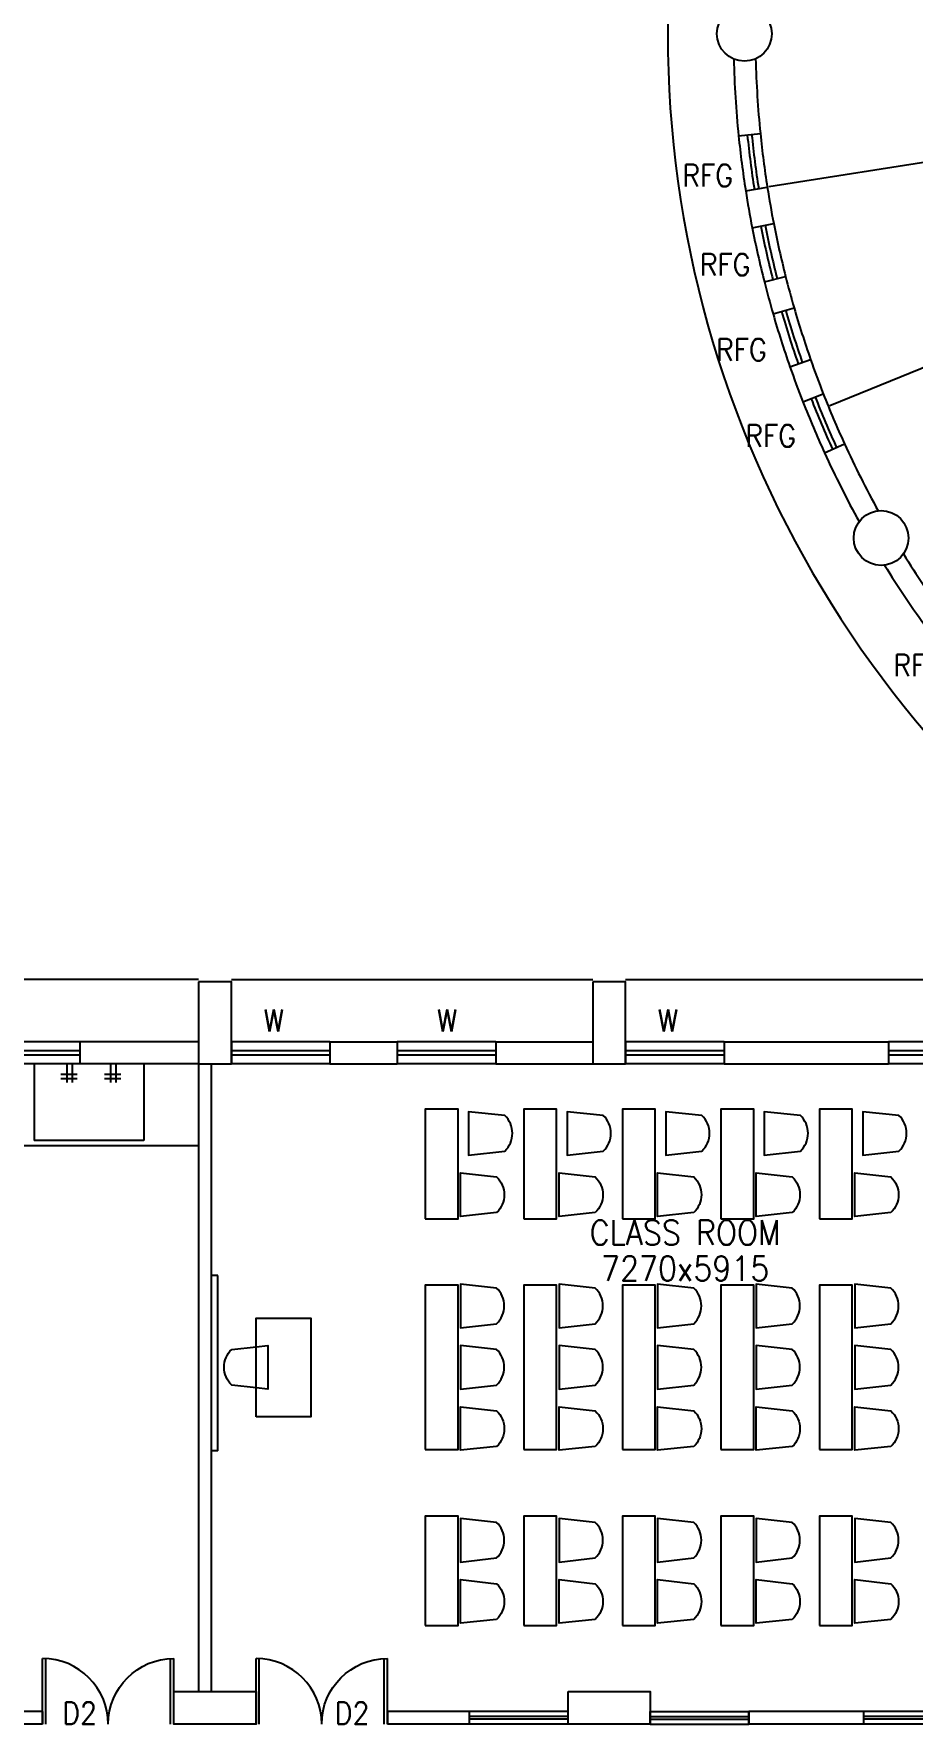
# Model space of a CAD drawing. Extents: x 10161149 to 10263331, y -3696053 to -3547728.
# Drawn here: x 10194502 to 10202533, y -3635863 to -3620428 of the extents above; entities that cross this region are included whole.
import ezdxf
from ezdxf.enums import TextEntityAlignment as Align

# ---------------------------------------------------------------- set-up
doc = ezdxf.new("R2010")
doc.units = 0
doc.header["$MEASUREMENT"] = 0
doc.linetypes.add('DASHED', pattern=[0.75, 0.5, -0.25])
for name, color, linetype in [('25', 6, 'CONTINUOUS'), ('5', 3, 'CONTINUOUS'), ('COL', 2, 'CONTINUOUS'), ('DAS', 1, 'DASHED'), ('DIM', 8, 'CONTINUOUS'), ('dim1', 5, 'CONTINUOUS'), ('DOOR', 31, 'CONTINUOUS'), ('Exi. Walls', 170, 'CONTINUOUS'), ('Toi-Euip', 8, 'CONTINUOUS'), ('TXW', 6, 'CONTINUOUS'), ('Window', 4, 'CONTINUOUS')]:
    doc.layers.add(name, color=color, linetype=linetype)
doc.styles.get("Standard").update_dxf_attribs({"font": 'romans.shx'})

# ---------------------------------------------------------------- blocks, each defined once
blk = doc.blocks.new('DOORP')
at = {"layer": 'DOOR'}
for p, q in [((0, 0), (0, 1)), ((0.05, 0), (0.05, 0.999))]:
    blk.add_line(p, q, dxfattribs=at)
at = {"layer": 'DOOR', "color": 145}
blk.add_arc((0, 0), 1, 0, 90, dxfattribs=at)
blk = doc.blocks.new('WINP')
at = {"layer": 'Window'}
for p, q in [((0, 0), (0, 1)), ((0, 1), (1, 1)), ((1, 0), (1, 1)), ((0, 0.6), (1, 0.6)), ((0, 0.4), (1, 0.4)), ((0, 0), (1, 0))]:
    blk.add_line(p, q, dxfattribs=at)
blk = doc.blocks.new('4')
at = {"layer": 'Toi-Euip'}
for p, q in [((0, 0.5), (1.71, 0.5)), ((0, 0), (1.71, 0)), ((0.97, 0.94), (0.97, -0.53)), ((1.37, 0.94), (1.37, -0.53))]:
    blk.add_line(p, q, dxfattribs=at)

msp = doc.modelspace()

# ---------------------------------------------------------------- linework, layer by layer
at = {"layer": '25'}
for p, q in [((10201214.4, -3621820.7), (10203585.5, -3621449.3)), ((10201770.9, -3623822.9), (10203993.6, -3622917.6)), ((10194506, -3629833), (10194506, -3630533)), ((10195506, -3629833), (10195506, -3630533)), ((10196006, -3630583), (10183471, -3630583)), ((10195506, -3630533), (10194506, -3630533)), ((10196181, -3631766.4), (10196121, -3631766.4)), ((10196181, -3633366.4), (10196181, -3631766.4)), ((10196181, -3633366.4), (10196121, -3633366.4))]:
    msp.add_line(p, q, dxfattribs=at)
for points in [[(10198076.6, -3631248), (10198376.6, -3631248), (10198376.6, -3630248), (10198076.6, -3630248)], [(10198976.6, -3631248), (10199276.6, -3631248), (10199276.6, -3630248), (10198976.6, -3630248)], [(10199876.6, -3631248), (10200176.6, -3631248), (10200176.6, -3630248), (10199876.6, -3630248)], [(10200776.6, -3631248), (10201076.6, -3631248), (10201076.6, -3630248), (10200776.6, -3630248)], [(10201676.6, -3631248), (10201976.6, -3631248), (10201976.6, -3630248), (10201676.6, -3630248)], [(10198076.6, -3633355.5), (10198376.6, -3633355.5), (10198376.6, -3631855.5), (10198076.6, -3631855.5)], [(10198976.6, -3633355.5), (10199276.6, -3633355.5), (10199276.6, -3631855.5), (10198976.6, -3631855.5)], [(10199876.6, -3633355.5), (10200176.6, -3633355.5), (10200176.6, -3631855.5), (10199876.6, -3631855.5)], [(10200776.6, -3633355.5), (10201076.6, -3633355.5), (10201076.6, -3631855.5), (10200776.6, -3631855.5)], [(10201676.6, -3633355.5), (10201976.6, -3633355.5), (10201976.6, -3631855.5), (10201676.6, -3631855.5)], [(10196531.1, -3633055.5), (10196531.1, -3632155.5), (10197031.1, -3632155.5), (10197031.1, -3633055.5)], [(10198076.6, -3634963), (10198376.6, -3634963), (10198376.6, -3633963), (10198076.6, -3633963)], [(10198976.6, -3634963), (10199276.6, -3634963), (10199276.6, -3633963), (10198976.6, -3633963)], [(10199876.6, -3634963), (10200176.6, -3634963), (10200176.6, -3633963), (10199876.6, -3633963)], [(10200776.6, -3634963), (10201076.6, -3634963), (10201076.6, -3633963), (10200776.6, -3633963)], [(10201676.6, -3634963), (10201976.6, -3634963), (10201976.6, -3633963), (10201676.6, -3633963)]]:
    msp.add_lwpolyline(points, close=True, dxfattribs=at)
msp.add_lwpolyline([(10196531.1, -3632792.1), (10196309.2, -3632766.7, -0.4301363), (10196309.2, -3632441.2)], format="xyb", dxfattribs=at)
msp.add_lwpolyline([(10196309.2, -3632441.2), (10196531.1, -3632417.8)], dxfattribs=at)
for radius, start, end in [(9215, 185.80117, 188.94568), (9135, 185.80117, 188.94568), (9095, 185.80117, 188.94568), (9015, 185.80117, 188.94568), (9215, 191.08006, 194.22649), (9135, 191.08006, 194.22649), (9095, 191.08006, 194.22649), (9015, 191.08006, 194.22649), (9215, 196.11221, 199.25864), (9135, 196.11221, 199.25864), (9095, 196.11221, 199.25864), (9015, 196.11221, 199.25864), (9215, 201.39301, 204.53753), (9135, 201.39301, 204.53753), (9095, 201.39301, 204.53753), (9015, 201.39301, 204.53753)]:
    msp.add_arc((10210106, -3620428), radius, start, end, dxfattribs=at)
at = {"layer": 'COL', "color": 2}
for points in [[(10196006, -3629083), (10196006, -3629833), (10196306, -3629833), (10196306, -3629083)], [(10199606, -3629083), (10199606, -3629833), (10199906, -3629833), (10199906, -3629083)], [(10195781, -3635563), (10196531, -3635563), (10196531, -3635863), (10195781, -3635863)], [(10199381, -3635563), (10200131, -3635563), (10200131, -3635863), (10199381, -3635863)]]:
    msp.add_lwpolyline(points, close=True, dxfattribs=at)
for centre in [(10200991, -3620428), (10202239.3, -3625032)]:
    msp.add_circle(centre, 250, dxfattribs=at)
at = {"layer": 'DAS', "linetype": 'Continuous'}
for p, q in [((10196006, -3629063), (10192706, -3629063)), ((10196306, -3629063), (10199606, -3629063)), ((10199906, -3629063), (10203206, -3629063))]:
    msp.add_line(p, q, dxfattribs=at)
msp.add_lwpolyline([(10196531.1, -3632417.8), (10196639.2, -3632406.4), (10196639.2, -3632804.5), (10196531.1, -3632792.1, -0.4329333)], format="xyb", dxfattribs=at)
msp.add_arc((10210106, -3620428), 9815, 117.89013, 242.10987, dxfattribs=at)
at = {"layer": 'dim1'}
for points in [[(10198802.7, -3630304.9), (10198472.7, -3630270.1), (10198472.7, -3630668.2), (10198802.7, -3630630.3, 0.4301363)], [(10199702.7, -3630304.9), (10199372.7, -3630270.1), (10199372.7, -3630668.2), (10199702.7, -3630630.3, 0.4301363)], [(10200602.7, -3630304.9), (10200272.7, -3630270.1), (10200272.7, -3630668.2), (10200602.7, -3630630.3, 0.4301363)], [(10201502.7, -3630304.9), (10201172.7, -3630270.1), (10201172.7, -3630668.2), (10201502.7, -3630630.3, 0.4301363)], [(10202402.7, -3630304.9), (10202072.7, -3630270.1), (10202072.7, -3630668.2), (10202402.7, -3630630.3, 0.4301363)], [(10198728.8, -3631191.1), (10198398.8, -3631225.9), (10198398.8, -3630827.8), (10198728.8, -3630865.6, -0.4301363)], [(10199628.8, -3631191.1), (10199298.8, -3631225.9), (10199298.8, -3630827.8), (10199628.8, -3630865.6, -0.4301363)], [(10200528.8, -3631191.1), (10200198.8, -3631225.9), (10200198.8, -3630827.8), (10200528.8, -3630865.6, -0.4301363)], [(10201428.8, -3631191.1), (10201098.8, -3631225.9), (10201098.8, -3630827.8), (10201428.8, -3630865.6, -0.4301363)], [(10202328.8, -3631191.1), (10201998.8, -3631225.9), (10201998.8, -3630827.8), (10202328.8, -3630865.6, -0.4301363)], [(10198728.8, -3631880.5), (10198398.8, -3631845.7), (10198398.8, -3632243.8), (10198728.8, -3632205.9, 0.4301363)], [(10199628.8, -3631880.5), (10199298.8, -3631845.7), (10199298.8, -3632243.8), (10199628.8, -3632205.9, 0.4301363)], [(10200528.8, -3631880.5), (10200198.8, -3631845.7), (10200198.8, -3632243.8), (10200528.8, -3632205.9, 0.4301363)], [(10201428.8, -3631880.5), (10201098.8, -3631845.7), (10201098.8, -3632243.8), (10201428.8, -3632205.9, 0.4301363)], [(10202328.8, -3631880.5), (10201998.8, -3631845.7), (10201998.8, -3632243.8), (10202328.8, -3632205.9, 0.4301363)], [(10198728.8, -3632441.2), (10198398.8, -3632406.4), (10198398.8, -3632804.5), (10198728.8, -3632766.7, 0.4301363)], [(10199628.8, -3632441.2), (10199298.8, -3632406.4), (10199298.8, -3632804.5), (10199628.8, -3632766.7, 0.4301363)], [(10200528.8, -3632441.2), (10200198.8, -3632406.4), (10200198.8, -3632804.5), (10200528.8, -3632766.7, 0.4301363)], [(10201428.8, -3632441.2), (10201098.8, -3632406.4), (10201098.8, -3632804.5), (10201428.8, -3632766.7, 0.4301363)], [(10202328.8, -3632441.2), (10201998.8, -3632406.4), (10201998.8, -3632804.5), (10202328.8, -3632766.7, 0.4301363)], [(10198728.8, -3633327.4), (10198398.8, -3633362.2), (10198398.8, -3632964.1), (10198728.8, -3633001.9, -0.4301363)], [(10199628.8, -3633327.4), (10199298.8, -3633362.2), (10199298.8, -3632964.1), (10199628.8, -3633001.9, -0.4301363)], [(10200528.8, -3633327.4), (10200198.8, -3633362.2), (10200198.8, -3632964.1), (10200528.8, -3633001.9, -0.4301363)], [(10201428.8, -3633327.4), (10201098.8, -3633362.2), (10201098.8, -3632964.1), (10201428.8, -3633001.9, -0.4301363)], [(10202328.8, -3633327.4), (10201998.8, -3633362.2), (10201998.8, -3632964.1), (10202328.8, -3633001.9, -0.4301363)], [(10198728.8, -3634019.9), (10198398.8, -3633985.1), (10198398.8, -3634383.2), (10198728.8, -3634345.3, 0.4301363)], [(10199628.8, -3634019.9), (10199298.8, -3633985.1), (10199298.8, -3634383.2), (10199628.8, -3634345.3, 0.4301363)], [(10200528.8, -3634019.9), (10200198.8, -3633985.1), (10200198.8, -3634383.2), (10200528.8, -3634345.3, 0.4301363)], [(10201428.8, -3634019.9), (10201098.8, -3633985.1), (10201098.8, -3634383.2), (10201428.8, -3634345.3, 0.4301363)], [(10202328.8, -3634019.9), (10201998.8, -3633985.1), (10201998.8, -3634383.2), (10202328.8, -3634345.3, 0.4301363)], [(10198728.8, -3634906.1), (10198398.8, -3634940.9), (10198398.8, -3634542.8), (10198728.8, -3634580.6, -0.4301363)], [(10199628.8, -3634906.1), (10199298.8, -3634940.9), (10199298.8, -3634542.8), (10199628.8, -3634580.6, -0.4301363)], [(10200528.8, -3634906.1), (10200198.8, -3634940.9), (10200198.8, -3634542.8), (10200528.8, -3634580.6, -0.4301363)], [(10201428.8, -3634906.1), (10201098.8, -3634940.9), (10201098.8, -3634542.8), (10201428.8, -3634580.6, -0.4301363)], [(10202328.8, -3634906.1), (10201998.8, -3634940.9), (10201998.8, -3634542.8), (10202328.8, -3634580.6, -0.4301363)]]:
    msp.add_lwpolyline(points, format="xyb", close=True, dxfattribs=at)
at = {"layer": 'Exi. Walls'}
for p, q in [((10200938.2, -3621359.4), (10201137.2, -3621339.2)), ((10201003.1, -3621860.9), (10201200.7, -3621829.8)), ((10201062.8, -3622198.9), (10201259, -3622160.5)), ((10201173.6, -3622692.6), (10201367.5, -3622643.4)), ((10201253, -3622985.3), (10201445.1, -3622929.8)), ((10201406.7, -3623467.4), (10201595.5, -3623401.4)), ((10201525.9, -3623789.3), (10201712.1, -3623716.3)), ((10201723.2, -3624254.9), (10201905.1, -3624171.8)), ((10196006, -3629633), (10194921, -3629633)), ((10197206, -3629633), (10197821, -3629633)), ((10198721, -3629633), (10199606, -3629633)), ((10200806, -3629633), (10202306, -3629633)), ((10196006, -3629833), (10194921, -3629833)), ((10196006, -3629833), (10196006, -3635563)), ((10196121, -3629833), (10196121, -3635563)), ((10197206, -3629833), (10197821, -3629833)), ((10198721, -3629833), (10199606, -3629833)), ((10200806, -3629833), (10202306, -3629833)), ((10194581, -3635748), (10193831, -3635748)), ((10194581, -3635863), (10193831, -3635863)), ((10194581, -3635748), (10194581, -3635863)), ((10194581, -3635863), (10194581, -3635748)), ((10198481, -3635748), (10197731, -3635748)), ((10197731, -3635748), (10197731, -3635863)), ((10197731, -3635863), (10197731, -3635748)), ((10198481, -3635863), (10197731, -3635863)), ((10202081, -3635748), (10201031, -3635748)), ((10201031, -3635863), (10201031, -3635748)), ((10201031, -3635748), (10201031, -3635863)), ((10202081, -3635863), (10201031, -3635863))]:
    msp.add_line(p, q, dxfattribs=at)
for radius, start, end in [(9215, 181.43248, 185.80117), (9015, 181.44828, 185.80117), (9215, 188.94568, 191.08006), (9015, 188.94568, 191.08006), (9215, 194.22649, 196.11221), (9015, 194.22649, 196.11221), (9215, 199.25864, 201.39301), (9015, 199.25864, 201.39301), (9215, 204.53753, 208.90622), (9015, 204.53753, 208.89042), (9015, 211.78698, 216.13986), (9215, 211.77117, 216.13986)]:
    msp.add_arc((10210106, -3620428), radius, start, end, dxfattribs=at)

# ---------------------------------------------------------------- block references
at = {"layer": '5'}
for name, p, xscale, yscale, zscale in [('DOORP', (10194581, -3635863), 600, 600, 600.0000000000084), ('DOORP', (10195781, -3635863), -600, 600, 600.0000000000084), ('DOORP', (10195781, -3635863), -600, 600, 600.0000000000084), ('DOORP', (10196531, -3635863), 600, 600, 600.0000000000084), ('DOORP', (10196531, -3635863), 600, 600, 600.0000000000084), ('DOORP', (10197731, -3635863), -600, 600, 600.0000000000084), ('WINP', (10199381, -3635863), -900, 115, 900.0000000000124), ('WINP', (10200131, -3635863), 900, 115, 900.0000000000124), ('WINP', (10202981, -3635863), -900, 115, 900.0000000000124)]:
    msp.add_blockref(name, p, dxfattribs=dict(at, xscale=xscale, yscale=yscale, zscale=zscale))
at = {"layer": 'DIM', "xscale": 900, "yscale": 200, "zscale": 900.0000000000124, "rotation": 180}
for p in [(10194921, -3629633), (10197206, -3629633), (10198721, -3629633), (10200806, -3629633), (10203206, -3629633)]:
    msp.add_blockref('WINP', p, dxfattribs=at)
at = {"layer": 'dim1', "xscale": 100, "yscale": 100, "zscale": 100.0000000000014, "rotation": 270}
for p in [(10194802.2, -3629833), (10195201.3, -3629833)]:
    msp.add_blockref('4', p, dxfattribs=at)

# ---------------------------------------------------------------- texts
at = {"layer": 'TXW', "width": 0.9}
for s, p in [('RFG', (10200425, -3621822.3)), ('RFG', (10200584.4, -3622636.3)), ('RFG', (10200732.9, -3623412.9)), ('RFG', (10201000, -3624199.4)), ('RFG', (10202352, -3626294.7)), ('W', (10196601.1, -3629536.9)), ('W', (10198184.3, -3629536.9)), ('W', (10200201.1, -3629536.9)), ('D2', (10194761.9, -3635861.7)), ('D2', (10197250.1, -3635861.7))]:
    msp.add_text(s, height=200, dxfattribs=at).set_placement(p)
for s, p in [('CLASS ROOM', (10200450.6, -3631374.5)), ('7270x5915', (10200450.6, -3631701.5))]:
    msp.add_text(s, height=225, dxfattribs=at).set_placement(p, align=Align.MIDDLE)

doc.saveas('drawing.dxf')
